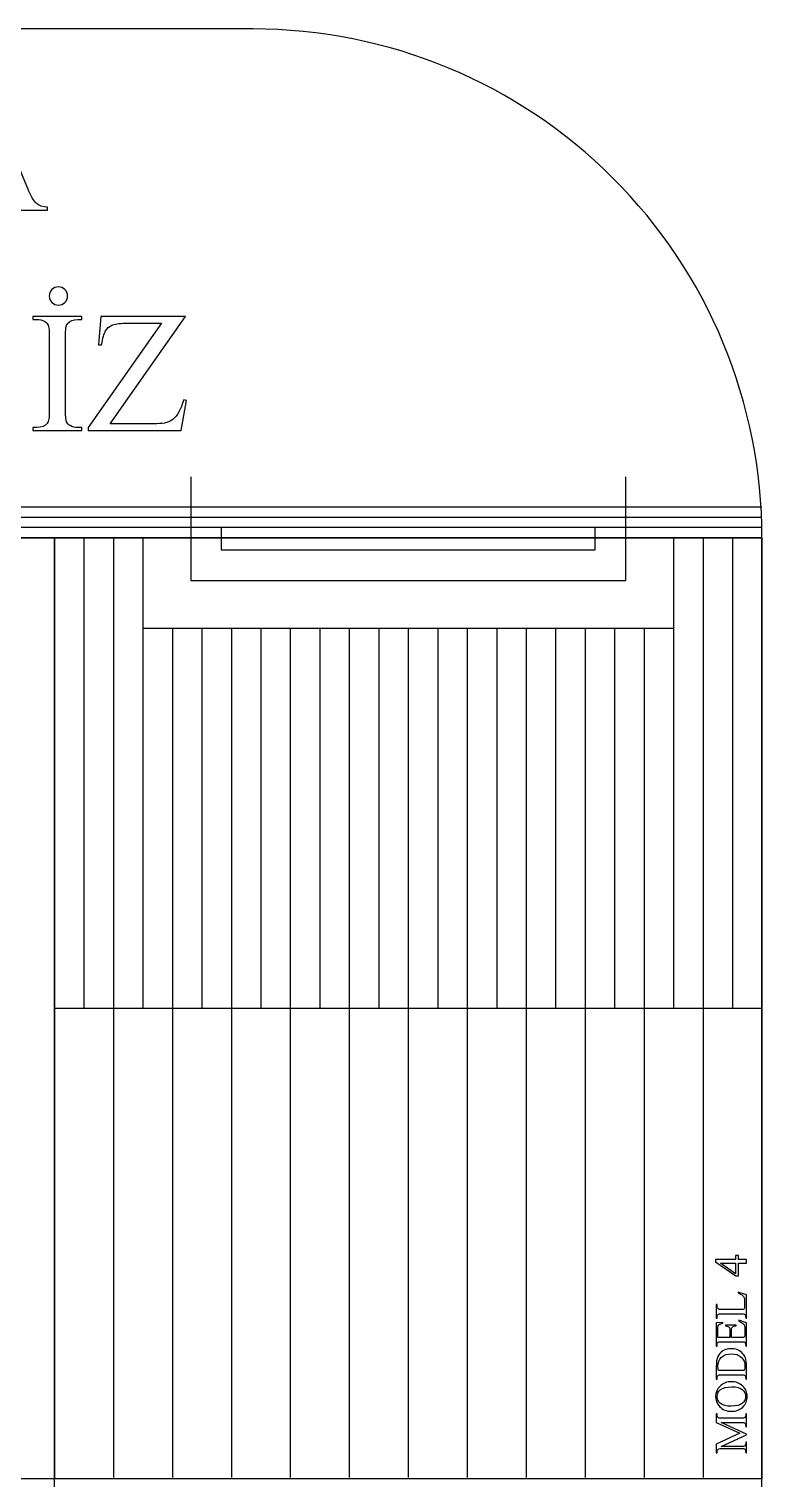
# Model space of a CAD drawing. Header units: millimetres. Extents: x 2553 to 3943, y 1218 to 3318.
# Drawn here: x 3583 to 3943, y 2606 to 3318 of the extents above; entities that cross this region are included whole.
import ezdxf

# ---------------------------------------------------------------- set-up
doc = ezdxf.new("R2010")
doc.units = ezdxf.units.MM
doc.layers.add('Katman 1', color=7, linetype='Continuous')

msp = doc.modelspace()

# ---------------------------------------------------------------- linework, layer by layer
for p, q in [((3943.43, 3083.25), (2553.43, 3083.25)), ((3943.43, 3078.25), (2553.43, 3078.25)), ((3943.43, 3073.25), (2553.43, 3073.25)), ((3943.43, 3073.25), (2553.43, 3073.25)), ((3943.43, 3068.25), (2553.43, 3068.25)), ((3595.93, 1218.25), (3595.93, 3068.25)), ((3943.43, 2605.75), (2553.43, 2605.75))]:
    msp.add_line(p, q)
at = {"color": 6}
for p, q in [((3610.41, 3068.25), (3610.41, 2837)), ((3624.89, 3068.25), (3624.89, 2606.41)), ((3639.37, 3068.25), (3639.37, 2837)), ((3899.99, 3068.25), (3899.99, 2837)), ((3914.47, 3068.25), (3914.47, 2606.41)), ((3928.95, 3068.25), (3928.95, 2837)), ((3639.37, 3023.78), (3899.99, 3023.78)), ((3653.85, 3023.78), (3653.85, 2606.41)), ((3668.32, 3023.78), (3668.32, 2837)), ((3682.8, 3023.78), (3682.8, 2606.41)), ((3697.28, 3023.78), (3697.28, 2837)), ((3711.76, 3023.78), (3711.76, 2606.41)), ((3726.24, 3023.78), (3726.24, 2837)), ((3740.72, 3023.78), (3740.72, 2606.41)), ((3755.2, 3023.78), (3755.2, 2837)), ((3769.68, 3023.78), (3769.68, 2606.41)), ((3784.16, 3023.78), (3784.16, 2837)), ((3798.64, 3023.78), (3798.64, 2606.41)), ((3813.12, 3023.78), (3813.12, 2837)), ((3827.6, 3023.78), (3827.6, 2606.41)), ((3842.07, 3023.78), (3842.07, 2837)), ((3856.55, 3023.78), (3856.55, 2606.41)), ((3871.03, 3023.78), (3871.03, 2837)), ((3885.51, 3023.78), (3885.51, 2606.41)), ((3943.43, 2837), (3595.93, 2837))]:
    msp.add_line(p, q, dxfattribs=at)
msp.add_lwpolyline([(3943.43, 3068.25, 0.414214), (3693.43, 3318.25), (2803.43, 3318.25, 0.414214), (2553.43, 3068.25), (2553.43, 1218.25), (3943.43, 1218.25)], format="xyb", close=True)
at = {"color": 3}
msp.add_lwpolyline([(3662.84, 3098.25), (3662.84, 3047.25), (3876.52, 3047.25), (3876.52, 3098.25)], dxfattribs=at)
at = {"color": 1}
msp.add_lwpolyline([(3768.47, 3073.29), (3677.84, 3073.29), (3677.84, 3062.25), (3861.52, 3062.25), (3861.52, 3073.29), (3765.58, 3073.29)], dxfattribs=at)
msp.add_lwpolyline([(3248.43, 3068.25), (3595.93, 3068.25), (3595.93, 2605.75), (3248.43, 2605.75)], close=True)
at = {"color": 6}
msp.add_lwpolyline([(3595.93, 3068.25), (3943.43, 3068.25), (3943.43, 2605.75), (3595.93, 2605.75)], close=True, dxfattribs=at)
at = {"layer": 'Katman 1', "color": 1}
for points, knots in [([(3571.01, 3247.87), (3571.01, 3247.87), (3549.27, 3247.87), (3549.27, 3247.87), (3549.27, 3247.87), (3545.51, 3239.08), (3545.51, 3239.08), (3544.58, 3236.91), (3544.1, 3235.27), (3544.1, 3234.2), (3544.1, 3233.35), (3544.51, 3232.59), (3545.33, 3231.94), (3546.14, 3231.3), (3547.9, 3230.88), (3550.59, 3230.68), (3550.59, 3230.68), (3550.59, 3229.16), (3550.59, 3229.16), (3550.59, 3229.16), (3532.9, 3229.16), (3532.9, 3229.16), (3532.9, 3229.16), (3532.9, 3230.68), (3532.9, 3230.68), (3535.24, 3231.09), (3536.75, 3231.63), (3537.44, 3232.29), (3538.85, 3233.62), (3540.41, 3236.31), (3542.11, 3240.36), (3542.11, 3240.36), (3561.85, 3286.56), (3561.85, 3286.56), (3561.85, 3286.56), (3563.25, 3286.56), (3563.25, 3286.56), (3563.25, 3286.56), (3582.77, 3239.87), (3582.77, 3239.87), (3584.33, 3236.12), (3585.76, 3233.69), (3587.04, 3232.56), (3588.33, 3231.45), (3590.11, 3230.82), (3592.41, 3230.68), (3592.41, 3230.68), (3592.41, 3229.16), (3592.41, 3229.16), (3592.41, 3229.16), (3570.28, 3229.16), (3570.28, 3229.16), (3570.28, 3229.16), (3570.28, 3230.68), (3570.28, 3230.68), (3572.51, 3230.8), (3574.02, 3231.16), (3574.81, 3231.8), (3575.6, 3232.43), (3575.98, 3233.21), (3575.98, 3234.13), (3575.98, 3235.34), (3575.43, 3237.26), (3574.33, 3239.88), (3574.33, 3239.88), (3571.01, 3247.87), (3571.01, 3247.87)], [0, 0, 0, 0, 0.045455, 0.045455, 0.045455, 0.090909, 0.090909, 0.090909, 0.136364, 0.136364, 0.136364, 0.181818, 0.181818, 0.181818, 0.227273, 0.227273, 0.227273, 0.272727, 0.272727, 0.272727, 0.318182, 0.318182, 0.318182, 0.363636, 0.363636, 0.363636, 0.409091, 0.409091, 0.409091, 0.454545, 0.454545, 0.454545, 0.5, 0.5, 0.5, 0.545455, 0.545455, 0.545455, 0.590909, 0.590909, 0.590909, 0.636364, 0.636364, 0.636364, 0.681818, 0.681818, 0.681818, 0.727273, 0.727273, 0.727273, 0.772727, 0.772727, 0.772727, 0.818182, 0.818182, 0.818182, 0.863636, 0.863636, 0.863636, 0.909091, 0.909091, 0.909091, 0.954545, 0.954545, 0.954545, 1, 1, 1, 1]), ([(3597.85, 3191.52), (3599.09, 3191.52), (3600.14, 3191.08), (3601.03, 3190.21), (3601.9, 3189.32), (3602.34, 3188.27), (3602.34, 3187.03), (3602.34, 3185.8), (3601.9, 3184.75), (3601.03, 3183.86), (3600.14, 3182.98), (3599.09, 3182.55), (3597.85, 3182.55), (3596.63, 3182.55), (3595.57, 3182.98), (3594.68, 3183.86), (3593.8, 3184.75), (3593.37, 3185.8), (3593.37, 3187.03), (3593.37, 3188.27), (3593.8, 3189.32), (3594.66, 3190.21), (3595.52, 3191.08), (3596.6, 3191.52), (3597.85, 3191.52)], [0, 0, 0, 0, 0.125, 0.125, 0.125, 0.25, 0.25, 0.25, 0.375, 0.375, 0.375, 0.5, 0.5, 0.5, 0.625, 0.625, 0.625, 0.75, 0.75, 0.75, 0.875, 0.875, 0.875, 1, 1, 1, 1]), ([(3609.37, 3122.43), (3609.37, 3122.43), (3609.37, 3120.91), (3609.37, 3120.91), (3609.37, 3120.91), (3585.32, 3120.91), (3585.32, 3120.91), (3585.32, 3120.91), (3585.32, 3122.43), (3585.32, 3122.43), (3585.32, 3122.43), (3587.31, 3122.43), (3587.31, 3122.43), (3589.64, 3122.43), (3591.32, 3123.11), (3592.38, 3124.45), (3593.04, 3125.34), (3593.37, 3127.46), (3593.37, 3130.81), (3593.37, 3130.81), (3593.37, 3167.14), (3593.37, 3167.14), (3593.37, 3169.97), (3593.18, 3171.85), (3592.83, 3172.75), (3592.55, 3173.44), (3591.98, 3174.04), (3591.12, 3174.53), (3589.91, 3175.19), (3588.64, 3175.52), (3587.31, 3175.52), (3587.31, 3175.52), (3585.32, 3175.52), (3585.32, 3175.52), (3585.32, 3175.52), (3585.32, 3177.04), (3585.32, 3177.04), (3585.32, 3177.04), (3609.37, 3177.04), (3609.37, 3177.04), (3609.37, 3177.04), (3609.37, 3175.52), (3609.37, 3175.52), (3609.37, 3175.52), (3607.35, 3175.52), (3607.35, 3175.52), (3605.06, 3175.52), (3603.4, 3174.84), (3602.35, 3173.5), (3601.66, 3172.61), (3601.32, 3170.49), (3601.32, 3167.14), (3601.32, 3167.14), (3601.32, 3130.81), (3601.32, 3130.81), (3601.32, 3127.98), (3601.51, 3126.1), (3601.86, 3125.2), (3602.13, 3124.51), (3602.71, 3123.91), (3603.6, 3123.42), (3604.78, 3122.76), (3606.02, 3122.43), (3607.35, 3122.43), (3607.35, 3122.43), (3609.37, 3122.43), (3609.37, 3122.43)], [0, 0, 0, 0, 0.045455, 0.045455, 0.045455, 0.090909, 0.090909, 0.090909, 0.136364, 0.136364, 0.136364, 0.181818, 0.181818, 0.181818, 0.227273, 0.227273, 0.227273, 0.272727, 0.272727, 0.272727, 0.318182, 0.318182, 0.318182, 0.363636, 0.363636, 0.363636, 0.409091, 0.409091, 0.409091, 0.454545, 0.454545, 0.454545, 0.5, 0.5, 0.5, 0.545455, 0.545455, 0.545455, 0.590909, 0.590909, 0.590909, 0.636364, 0.636364, 0.636364, 0.681818, 0.681818, 0.681818, 0.727273, 0.727273, 0.727273, 0.772727, 0.772727, 0.772727, 0.818182, 0.818182, 0.818182, 0.863636, 0.863636, 0.863636, 0.909091, 0.909091, 0.909091, 0.954545, 0.954545, 0.954545, 1, 1, 1, 1]), ([(3660.21, 3177.04), (3660.21, 3177.04), (3623.28, 3124.29), (3623.28, 3124.29), (3623.28, 3124.29), (3646.27, 3124.29), (3646.27, 3124.29), (3649.78, 3124.29), (3652.49, 3125.07), (3654.38, 3126.61), (3656.26, 3128.16), (3657.94, 3131.29), (3659.39, 3136.01), (3659.39, 3136.01), (3660.76, 3135.75), (3660.76, 3135.75), (3660.76, 3135.75), (3658.12, 3120.91), (3658.12, 3120.91), (3658.12, 3120.91), (3612.5, 3120.91), (3612.5, 3120.91), (3612.5, 3120.91), (3612.5, 3122.43), (3612.5, 3122.43), (3612.5, 3122.43), (3648.46, 3173.66), (3648.46, 3173.66), (3648.46, 3173.66), (3630.52, 3173.66), (3630.52, 3173.66), (3627.54, 3173.66), (3625.38, 3173.33), (3624.04, 3172.68), (3622.72, 3172.03), (3621.69, 3171.1), (3621, 3169.87), (3620.29, 3168.65), (3619.64, 3166.35), (3619.06, 3162.99), (3619.06, 3162.99), (3617.5, 3162.99), (3617.5, 3162.99), (3617.5, 3162.99), (3618.68, 3177.04), (3618.68, 3177.04), (3618.68, 3177.04), (3660.21, 3177.04), (3660.21, 3177.04)], [0, 0, 0, 0, 0.0625, 0.0625, 0.0625, 0.125, 0.125, 0.125, 0.1875, 0.1875, 0.1875, 0.25, 0.25, 0.25, 0.3125, 0.3125, 0.3125, 0.375, 0.375, 0.375, 0.4375, 0.4375, 0.4375, 0.5, 0.5, 0.5, 0.5625, 0.5625, 0.5625, 0.625, 0.625, 0.625, 0.6875, 0.6875, 0.6875, 0.75, 0.75, 0.75, 0.8125, 0.8125, 0.8125, 0.875, 0.875, 0.875, 0.9375, 0.9375, 0.9375, 1, 1, 1, 1])]:
    msp.add_open_spline(points, degree=3, knots=knots, dxfattribs=at)
at = {"layer": 'Katman 1', "color": 250}
for points, knots in [([(3930.37, 2715.59), (3930.37, 2715.59), (3931.92, 2715.59), (3931.92, 2715.59), (3931.92, 2715.59), (3931.92, 2713.59), (3931.92, 2713.59), (3931.92, 2713.59), (3935.84, 2713.59), (3935.84, 2713.59), (3935.84, 2713.59), (3935.84, 2711.77), (3935.84, 2711.77), (3935.84, 2711.77), (3931.92, 2711.77), (3931.92, 2711.77), (3931.92, 2711.77), (3931.92, 2705.51), (3931.92, 2705.51), (3931.92, 2705.51), (3930.52, 2705.51), (3930.52, 2705.51), (3930.52, 2705.51), (3920.67, 2712.38), (3920.67, 2712.38), (3920.67, 2712.38), (3920.67, 2713.59), (3920.67, 2713.59), (3920.67, 2713.59), (3930.37, 2713.59), (3930.37, 2713.59), (3930.37, 2713.59), (3930.37, 2715.59), (3930.37, 2715.59)], [0, 0, 0, 0, 0.090909, 0.090909, 0.090909, 0.181818, 0.181818, 0.181818, 0.272727, 0.272727, 0.272727, 0.363636, 0.363636, 0.363636, 0.454545, 0.454545, 0.454545, 0.545455, 0.545455, 0.545455, 0.636364, 0.636364, 0.636364, 0.727273, 0.727273, 0.727273, 0.818182, 0.818182, 0.818182, 0.909091, 0.909091, 0.909091, 1, 1, 1, 1]), ([(3930.37, 2711.77), (3930.37, 2711.77), (3922.99, 2711.77), (3922.99, 2711.77), (3922.99, 2711.77), (3930.37, 2706.58), (3930.37, 2706.58), (3930.37, 2706.58), (3930.37, 2711.77), (3930.37, 2711.77)], [0, 0, 0, 0, 0.333333, 0.333333, 0.333333, 0.666667, 0.666667, 0.666667, 1, 1, 1, 1]), ([(3931.74, 2697.22), (3931.74, 2697.22), (3931.81, 2697.58), (3931.81, 2697.58), (3931.81, 2697.58), (3935.84, 2696.3), (3935.84, 2696.3), (3935.84, 2696.3), (3935.84, 2684.79), (3935.84, 2684.79), (3935.84, 2684.79), (3935.44, 2684.79), (3935.44, 2684.79), (3935.44, 2684.79), (3935.44, 2685.35), (3935.44, 2685.35), (3935.44, 2685.97), (3935.24, 2686.42), (3934.83, 2686.69), (3934.6, 2686.85), (3934.06, 2686.92), (3933.22, 2686.92), (3933.22, 2686.92), (3923.59, 2686.92), (3923.59, 2686.92), (3922.66, 2686.92), (3922.08, 2686.82), (3921.85, 2686.61), (3921.53, 2686.33), (3921.37, 2685.91), (3921.37, 2685.35), (3921.37, 2685.35), (3921.37, 2684.79), (3921.37, 2684.79), (3921.37, 2684.79), (3920.97, 2684.79), (3920.97, 2684.79), (3920.97, 2684.79), (3920.97, 2691.52), (3920.97, 2691.52), (3920.97, 2691.52), (3921.37, 2691.52), (3921.37, 2691.52), (3921.36, 2690.73), (3921.43, 2690.18), (3921.59, 2689.86), (3921.74, 2689.54), (3921.93, 2689.32), (3922.16, 2689.2), (3922.39, 2689.09), (3922.94, 2689.03), (3923.82, 2689.03), (3923.82, 2689.03), (3933.2, 2689.03), (3933.2, 2689.03), (3933.8, 2689.03), (3934.22, 2689.09), (3934.45, 2689.2), (3934.61, 2689.29), (3934.72, 2689.43), (3934.79, 2689.61), (3934.86, 2689.79), (3934.9, 2690.36), (3934.9, 2691.33), (3934.9, 2691.33), (3934.9, 2692.41), (3934.9, 2692.41), (3934.9, 2693.55), (3934.82, 2694.35), (3934.65, 2694.81), (3934.48, 2695.27), (3934.18, 2695.7), (3933.76, 2696.08), (3933.33, 2696.46), (3932.66, 2696.84), (3931.74, 2697.22)], [0, 0, 0, 0, 0.04, 0.04, 0.04, 0.08, 0.08, 0.08, 0.12, 0.12, 0.12, 0.16, 0.16, 0.16, 0.2, 0.2, 0.2, 0.24, 0.24, 0.24, 0.28, 0.28, 0.28, 0.32, 0.32, 0.32, 0.36, 0.36, 0.36, 0.4, 0.4, 0.4, 0.44, 0.44, 0.44, 0.48, 0.48, 0.48, 0.52, 0.52, 0.52, 0.56, 0.56, 0.56, 0.6, 0.6, 0.6, 0.64, 0.64, 0.64, 0.68, 0.68, 0.68, 0.72, 0.72, 0.72, 0.76, 0.76, 0.76, 0.8, 0.8, 0.8, 0.84, 0.84, 0.84, 0.88, 0.88, 0.88, 0.92, 0.92, 0.92, 0.96, 0.96, 0.96, 1, 1, 1, 1]), ([(3921.77, 2675.32), (3921.77, 2675.32), (3927.65, 2675.32), (3927.65, 2675.32), (3927.65, 2675.32), (3927.65, 2678.6), (3927.65, 2678.6), (3927.65, 2679.45), (3927.53, 2680.01), (3927.27, 2680.3), (3926.93, 2680.68), (3926.34, 2680.89), (3925.5, 2680.93), (3925.5, 2680.93), (3925.5, 2681.34), (3925.5, 2681.34), (3925.5, 2681.34), (3930.68, 2681.34), (3930.68, 2681.34), (3930.68, 2681.34), (3930.68, 2680.93), (3930.68, 2680.93), (3929.96, 2680.83), (3929.49, 2680.73), (3929.28, 2680.63), (3929.03, 2680.49), (3928.83, 2680.28), (3928.68, 2679.98), (3928.54, 2679.68), (3928.46, 2679.22), (3928.46, 2678.6), (3928.46, 2678.6), (3928.46, 2675.32), (3928.46, 2675.32), (3928.46, 2675.32), (3933.37, 2675.32), (3933.37, 2675.32), (3934.03, 2675.32), (3934.43, 2675.35), (3934.57, 2675.41), (3934.71, 2675.47), (3934.83, 2675.57), (3934.91, 2675.72), (3934.99, 2675.86), (3935.04, 2676.14), (3935.04, 2676.55), (3935.04, 2676.55), (3935.04, 2679.07), (3935.04, 2679.07), (3935.04, 2679.9), (3934.98, 2680.51), (3934.86, 2680.9), (3934.74, 2681.27), (3934.51, 2681.64), (3934.17, 2681.99), (3933.71, 2682.44), (3933.03, 2682.9), (3932.12, 2683.38), (3932.12, 2683.38), (3932.12, 2683.83), (3932.12, 2683.83), (3932.12, 2683.83), (3935.84, 2682.54), (3935.84, 2682.54), (3935.84, 2682.54), (3935.84, 2671.08), (3935.84, 2671.08), (3935.84, 2671.08), (3935.44, 2671.08), (3935.44, 2671.08), (3935.44, 2671.08), (3935.44, 2671.61), (3935.44, 2671.61), (3935.44, 2671.96), (3935.35, 2672.29), (3935.18, 2672.61), (3935.07, 2672.84), (3934.89, 2673), (3934.66, 2673.09), (3934.42, 2673.17), (3933.94, 2673.21), (3933.22, 2673.21), (3933.22, 2673.21), (3923.55, 2673.21), (3923.55, 2673.21), (3922.6, 2673.21), (3922.02, 2673.12), (3921.81, 2672.93), (3921.52, 2672.66), (3921.37, 2672.23), (3921.37, 2671.61), (3921.37, 2671.61), (3921.37, 2671.08), (3921.37, 2671.08), (3921.37, 2671.08), (3920.97, 2671.08), (3920.97, 2671.08), (3920.97, 2671.08), (3920.97, 2682.55), (3920.97, 2682.55), (3920.97, 2682.55), (3924.24, 2682.71), (3924.24, 2682.71), (3924.24, 2682.71), (3924.24, 2682.28), (3924.24, 2682.28), (3923.45, 2682.13), (3922.91, 2681.96), (3922.62, 2681.77), (3922.32, 2681.58), (3922.1, 2681.31), (3921.94, 2680.94), (3921.83, 2680.65), (3921.77, 2680.14), (3921.77, 2679.4), (3921.77, 2679.4), (3921.77, 2675.32), (3921.77, 2675.32)], [0, 0, 0, 0, 0.025641, 0.025641, 0.025641, 0.051282, 0.051282, 0.051282, 0.076923, 0.076923, 0.076923, 0.102564, 0.102564, 0.102564, 0.128205, 0.128205, 0.128205, 0.153846, 0.153846, 0.153846, 0.179487, 0.179487, 0.179487, 0.205128, 0.205128, 0.205128, 0.230769, 0.230769, 0.230769, 0.25641, 0.25641, 0.25641, 0.282051, 0.282051, 0.282051, 0.307692, 0.307692, 0.307692, 0.333333, 0.333333, 0.333333, 0.358974, 0.358974, 0.358974, 0.384615, 0.384615, 0.384615, 0.410256, 0.410256, 0.410256, 0.435897, 0.435897, 0.435897, 0.461538, 0.461538, 0.461538, 0.487179, 0.487179, 0.487179, 0.512821, 0.512821, 0.512821, 0.538462, 0.538462, 0.538462, 0.564103, 0.564103, 0.564103, 0.589744, 0.589744, 0.589744, 0.615385, 0.615385, 0.615385, 0.641026, 0.641026, 0.641026, 0.666667, 0.666667, 0.666667, 0.692308, 0.692308, 0.692308, 0.717949, 0.717949, 0.717949, 0.74359, 0.74359, 0.74359, 0.769231, 0.769231, 0.769231, 0.794872, 0.794872, 0.794872, 0.820513, 0.820513, 0.820513, 0.846154, 0.846154, 0.846154, 0.871795, 0.871795, 0.871795, 0.897436, 0.897436, 0.897436, 0.923077, 0.923077, 0.923077, 0.948718, 0.948718, 0.948718, 0.974359, 0.974359, 0.974359, 1, 1, 1, 1]), ([(3935.84, 2654.81), (3935.84, 2654.81), (3935.44, 2654.81), (3935.44, 2654.81), (3935.44, 2654.81), (3935.44, 2655.37), (3935.44, 2655.37), (3935.44, 2656), (3935.24, 2656.44), (3934.84, 2656.7), (3934.6, 2656.86), (3934.05, 2656.94), (3933.22, 2656.94), (3933.22, 2656.94), (3923.59, 2656.94), (3923.59, 2656.94), (3922.66, 2656.94), (3922.08, 2656.84), (3921.85, 2656.64), (3921.53, 2656.35), (3921.37, 2655.93), (3921.37, 2655.37), (3921.37, 2655.37), (3921.37, 2654.81), (3921.37, 2654.81), (3921.37, 2654.81), (3920.97, 2654.81), (3920.97, 2654.81), (3920.97, 2654.81), (3920.97, 2660.86), (3920.97, 2660.86), (3920.97, 2663.08), (3921.22, 2664.77), (3921.72, 2665.93), (3922.23, 2667.08), (3923.07, 2668.02), (3924.25, 2668.72), (3925.42, 2669.43), (3926.79, 2669.78), (3928.33, 2669.78), (3930.4, 2669.78), (3932.13, 2669.15), (3933.52, 2667.89), (3935.07, 2666.48), (3935.84, 2664.34), (3935.84, 2661.45), (3935.84, 2661.45), (3935.84, 2654.81), (3935.84, 2654.81)], [0, 0, 0, 0, 0.0625, 0.0625, 0.0625, 0.125, 0.125, 0.125, 0.1875, 0.1875, 0.1875, 0.25, 0.25, 0.25, 0.3125, 0.3125, 0.3125, 0.375, 0.375, 0.375, 0.4375, 0.4375, 0.4375, 0.5, 0.5, 0.5, 0.5625, 0.5625, 0.5625, 0.625, 0.625, 0.625, 0.6875, 0.6875, 0.6875, 0.75, 0.75, 0.75, 0.8125, 0.8125, 0.8125, 0.875, 0.875, 0.875, 0.9375, 0.9375, 0.9375, 1, 1, 1, 1]), ([(3934.75, 2659.05), (3934.96, 2659.98), (3935.06, 2660.75), (3935.06, 2661.38), (3935.06, 2663.07), (3934.46, 2664.47), (3933.27, 2665.59), (3932.08, 2666.71), (3930.46, 2667.26), (3928.43, 2667.26), (3926.37, 2667.26), (3924.75, 2666.71), (3923.57, 2665.59), (3922.39, 2664.47), (3921.8, 2663.04), (3921.8, 2661.29), (3921.8, 2660.64), (3921.9, 2659.89), (3922.11, 2659.05), (3922.11, 2659.05), (3934.75, 2659.05), (3934.75, 2659.05)], [0, 0, 0, 0, 0.142857, 0.142857, 0.142857, 0.285714, 0.285714, 0.285714, 0.428571, 0.428571, 0.428571, 0.571429, 0.571429, 0.571429, 0.714286, 0.714286, 0.714286, 0.857143, 0.857143, 0.857143, 1, 1, 1, 1]), ([(3920.63, 2646.42), (3920.63, 2648.35), (3921.36, 2650.02), (3922.83, 2651.43), (3924.29, 2652.84), (3926.12, 2653.55), (3928.32, 2653.55), (3930.58, 2653.55), (3932.45, 2652.84), (3933.94, 2651.41), (3935.44, 2649.99), (3936.18, 2648.27), (3936.18, 2646.25), (3936.18, 2644.2), (3935.45, 2642.49), (3934, 2641.1), (3932.54, 2639.71), (3930.66, 2639.01), (3928.35, 2639.01), (3925.99, 2639.01), (3924.06, 2639.81), (3922.57, 2641.42), (3921.28, 2642.81), (3920.63, 2644.48), (3920.63, 2646.42)], [0, 0, 0, 0, 0.125, 0.125, 0.125, 0.25, 0.25, 0.25, 0.375, 0.375, 0.375, 0.5, 0.5, 0.5, 0.625, 0.625, 0.625, 0.75, 0.75, 0.75, 0.875, 0.875, 0.875, 1, 1, 1, 1]), ([(3921.41, 2646.21), (3921.41, 2644.89), (3921.91, 2643.82), (3922.9, 2643.02), (3924.13, 2642.02), (3925.92, 2641.52), (3928.3, 2641.52), (3930.72, 2641.52), (3932.59, 2642.04), (3933.9, 2643.07), (3934.9, 2643.87), (3935.39, 2644.92), (3935.39, 2646.22), (3935.39, 2647.62), (3934.85, 2648.77), (3933.76, 2649.68), (3932.67, 2650.58), (3930.95, 2651.04), (3928.6, 2651.04), (3926.06, 2651.04), (3924.16, 2650.54), (3922.91, 2649.54), (3921.91, 2648.74), (3921.41, 2647.63), (3921.41, 2646.21)], [0, 0, 0, 0, 0.125, 0.125, 0.125, 0.25, 0.25, 0.25, 0.375, 0.375, 0.375, 0.5, 0.5, 0.5, 0.625, 0.625, 0.625, 0.75, 0.75, 0.75, 0.875, 0.875, 0.875, 1, 1, 1, 1]), ([(3935.84, 2627.45), (3935.84, 2627.45), (3923.33, 2621.71), (3923.33, 2621.71), (3923.33, 2621.71), (3933.26, 2621.71), (3933.26, 2621.71), (3934.18, 2621.71), (3934.75, 2621.81), (3934.98, 2622), (3935.29, 2622.28), (3935.44, 2622.71), (3935.44, 2623.31), (3935.44, 2623.31), (3935.44, 2623.84), (3935.44, 2623.84), (3935.44, 2623.84), (3935.84, 2623.84), (3935.84, 2623.84), (3935.84, 2623.84), (3935.84, 2618.61), (3935.84, 2618.61), (3935.84, 2618.61), (3935.44, 2618.61), (3935.44, 2618.61), (3935.44, 2618.61), (3935.44, 2619.14), (3935.44, 2619.14), (3935.44, 2619.78), (3935.25, 2620.23), (3934.87, 2620.5), (3934.63, 2620.66), (3934.1, 2620.74), (3933.26, 2620.74), (3933.26, 2620.74), (3923.55, 2620.74), (3923.55, 2620.74), (3922.89, 2620.74), (3922.41, 2620.67), (3922.12, 2620.52), (3921.9, 2620.42), (3921.73, 2620.22), (3921.58, 2619.95), (3921.44, 2619.67), (3921.37, 2619.22), (3921.37, 2618.61), (3921.37, 2618.61), (3920.97, 2618.61), (3920.97, 2618.61), (3920.97, 2618.61), (3920.97, 2622.87), (3920.97, 2622.87), (3920.97, 2622.87), (3932.6, 2628.24), (3932.6, 2628.24), (3932.6, 2628.24), (3920.97, 2633.55), (3920.97, 2633.55), (3920.97, 2633.55), (3920.97, 2637.77), (3920.97, 2637.77), (3920.97, 2637.77), (3921.37, 2637.77), (3921.37, 2637.77), (3921.37, 2637.77), (3921.37, 2637.25), (3921.37, 2637.25), (3921.37, 2636.61), (3921.56, 2636.15), (3921.94, 2635.88), (3922.18, 2635.72), (3922.71, 2635.64), (3923.55, 2635.64), (3923.55, 2635.64), (3933.26, 2635.64), (3933.26, 2635.64), (3934.18, 2635.64), (3934.75, 2635.74), (3934.98, 2635.95), (3935.29, 2636.22), (3935.44, 2636.66), (3935.44, 2637.25), (3935.44, 2637.25), (3935.44, 2637.77), (3935.44, 2637.77), (3935.44, 2637.77), (3935.84, 2637.77), (3935.84, 2637.77), (3935.84, 2637.77), (3935.84, 2631.4), (3935.84, 2631.4), (3935.84, 2631.4), (3935.44, 2631.4), (3935.44, 2631.4), (3935.44, 2631.4), (3935.44, 2631.93), (3935.44, 2631.93), (3935.44, 2632.58), (3935.25, 2633.03), (3934.87, 2633.29), (3934.63, 2633.45), (3934.1, 2633.53), (3933.26, 2633.53), (3933.26, 2633.53), (3923.33, 2633.53), (3923.33, 2633.53), (3923.33, 2633.53), (3935.84, 2627.81), (3935.84, 2627.81), (3935.84, 2627.81), (3935.84, 2627.45), (3935.84, 2627.45)], [0, 0, 0, 0, 0.027027, 0.027027, 0.027027, 0.054054, 0.054054, 0.054054, 0.081081, 0.081081, 0.081081, 0.108108, 0.108108, 0.108108, 0.135135, 0.135135, 0.135135, 0.162162, 0.162162, 0.162162, 0.189189, 0.189189, 0.189189, 0.216216, 0.216216, 0.216216, 0.243243, 0.243243, 0.243243, 0.27027, 0.27027, 0.27027, 0.297297, 0.297297, 0.297297, 0.324324, 0.324324, 0.324324, 0.351351, 0.351351, 0.351351, 0.378378, 0.378378, 0.378378, 0.405405, 0.405405, 0.405405, 0.432432, 0.432432, 0.432432, 0.459459, 0.459459, 0.459459, 0.486486, 0.486486, 0.486486, 0.513514, 0.513514, 0.513514, 0.540541, 0.540541, 0.540541, 0.567568, 0.567568, 0.567568, 0.594595, 0.594595, 0.594595, 0.621622, 0.621622, 0.621622, 0.648649, 0.648649, 0.648649, 0.675676, 0.675676, 0.675676, 0.702703, 0.702703, 0.702703, 0.72973, 0.72973, 0.72973, 0.756757, 0.756757, 0.756757, 0.783784, 0.783784, 0.783784, 0.810811, 0.810811, 0.810811, 0.837838, 0.837838, 0.837838, 0.864865, 0.864865, 0.864865, 0.891892, 0.891892, 0.891892, 0.918919, 0.918919, 0.918919, 0.945946, 0.945946, 0.945946, 0.972973, 0.972973, 0.972973, 1, 1, 1, 1])]:
    msp.add_open_spline(points, degree=3, knots=knots, dxfattribs=at)

doc.saveas('drawing.dxf')
